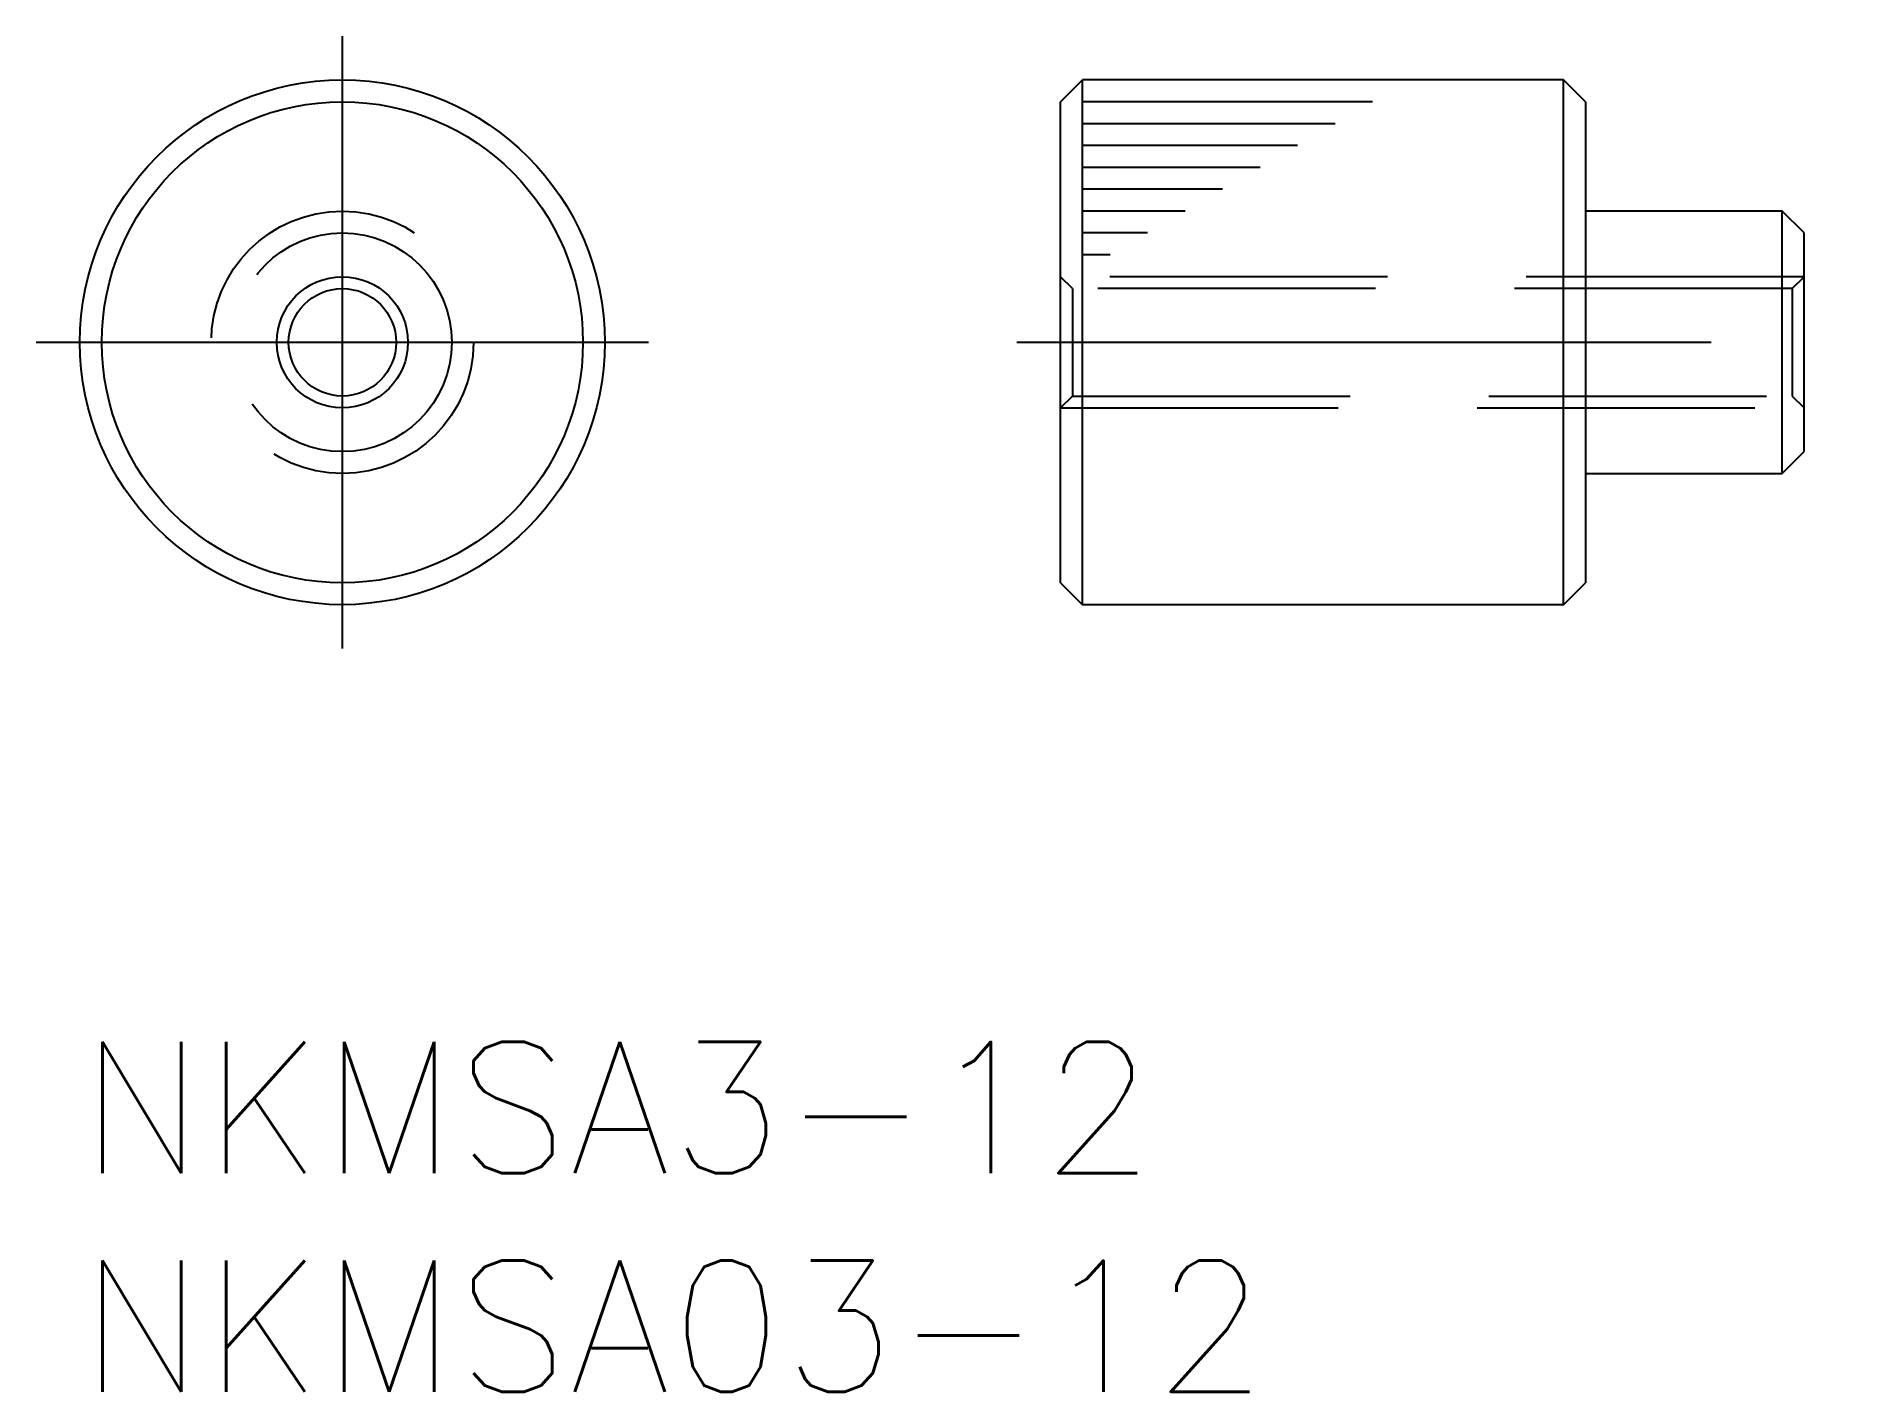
# Model space of a CAD drawing. Extents: x -1 to 40.4, y -8 to 23.
import ezdxf

# ---------------------------------------------------------------- set-up
doc = ezdxf.new("R2010")
doc.units = 0
doc.header["$LTSCALE"] = 0.5
doc.linetypes.add('CENTER', pattern=[50.8, 31.75, -6.35, 6.35, -6.35])
doc.linetypes.add('DASHED', pattern=[19.05, 12.7, -6.35])
for name, color, linetype in [('MSM_CENTER', 1, 'CENTER'), ('MSM_CONTINUOUS', 7, 'CONTINUOUS'), ('MSM_DASHED', 4, 'DASHED'), ('MSM_NARROW', 5, 'CONTINUOUS'), ('MSM_PART_NUMBER', 7, 'CONTINUOUS')]:
    doc.layers.add(name, color=color, linetype=linetype)
doc.styles.get("Standard").update_dxf_attribs({"font": 'txt.shx', "height": 3, "bigfont": 'bigfont.shx'})

# ---------------------------------------------------------------- blocks, each defined once
blk = doc.blocks.new('*U4')
at = {"layer": 'MSM_PART_NUMBER'}
blk.add_text('NKMSA3-12', height=3, dxfattribs=at).set_placement((0, -3))
blk = doc.blocks.new('*U5')
at = {"layer": 'MSM_PART_NUMBER'}
blk.add_text('NKMSA03-12', height=3, dxfattribs=at).set_placement((0, -8))

msp = doc.modelspace()

# ---------------------------------------------------------------- linework, layer by layer
at = {"layer": 'MSM_CENTER'}
for p, q in [((6, 9), (6, 23)), ((-1, 16), (13, 16)), ((21.421, 16), (40.421, 16))]:
    msp.add_line(p, q, dxfattribs=at)
at = {"layer": 'MSM_CONTINUOUS'}
for p, q in [((22.421, 21.5), (22.921, 22)), ((22.921, 10), (22.921, 22)), ((33.921, 22), (22.921, 22)), ((33.921, 10), (33.921, 22)), ((34.421, 21.5), (33.921, 22)), ((22.421, 10.5), (22.421, 21.5)), ((34.421, 21.5), (34.421, 10.5)), ((38.921, 19), (34.421, 19)), ((38.921, 13), (38.921, 19)), ((39.421, 18.5), (38.921, 19)), ((39.421, 13.5), (39.421, 18.5)), ((38.921, 13), (39.421, 13.5)), ((33.921, 13), (33.921, 13)), ((34.421, 13), (38.921, 13)), ((22.421, 10.5), (22.921, 10)), ((33.921, 10), (34.421, 10.5)), ((33.921, 10), (22.921, 10))]:
    msp.add_line(p, q, dxfattribs=at)
for radius in [6, 5.5, 1.229]:
    msp.add_circle((6, 16), radius, dxfattribs=at)
at = {"layer": 'MSM_DASHED'}
for p, q in [((39.421, 17.5), (22.421, 17.5)), ((22.692, 17.229), (22.421, 17.5)), ((39.15, 17.229), (39.421, 17.5)), ((22.692, 17.229), (22.692, 14.771)), ((39.15, 17.229), (22.692, 17.229)), ((39.15, 17.229), (39.15, 14.771)), ((22.421, 14.5), (22.692, 14.771)), ((22.421, 14.5), (39.421, 14.5)), ((22.692, 14.771), (39.15, 14.771)), ((39.15, 14.771), (39.421, 14.5))]:
    msp.add_line(p, q, dxfattribs=at)
for radius in [3, 2.5]:
    msp.add_circle((6, 16), radius, dxfattribs=at)
at = {"layer": 'MSM_NARROW'}
for p, q in [((29.556, 21.5), (22.921, 21.5)), ((28.699, 21), (22.921, 21)), ((27.842, 20.5), (22.921, 20.5)), ((26.985, 20), (22.921, 20)), ((26.127, 19.5), (22.921, 19.5)), ((25.27, 19), (22.921, 19)), ((24.413, 18.5), (22.921, 18.5)), ((23.556, 18), (22.921, 18))]:
    msp.add_line(p, q, dxfattribs=at)
msp.add_circle((6, 16), 1.5, dxfattribs=at)

# ---------------------------------------------------------------- block references
at = {"layer": 'MSM_CONTINUOUS'}
for name in ['*U4', '*U5']:
    msp.add_blockref(name, (0, 0), dxfattribs=at)

doc.saveas('drawing.dxf')
